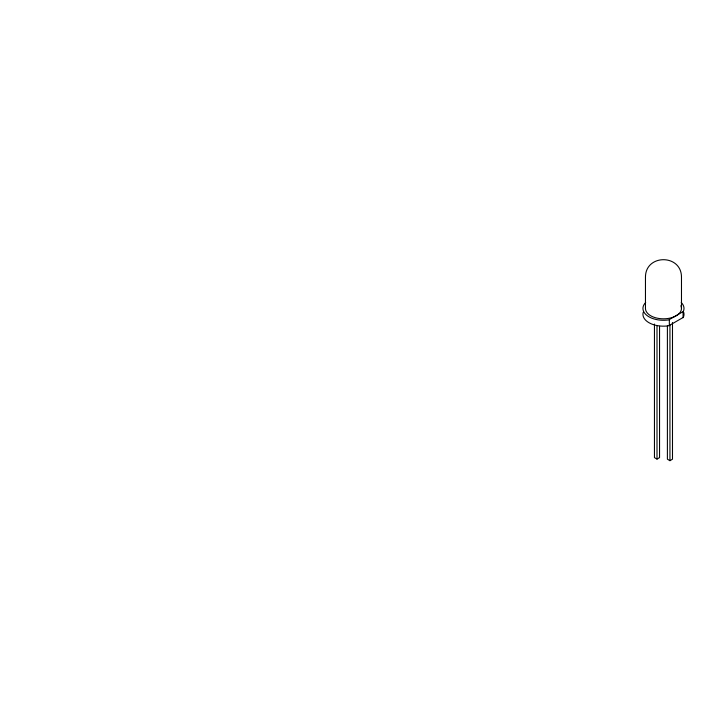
<?xml version="1.0" encoding="UTF-8"?>
<svg xmlns="http://www.w3.org/2000/svg" width="720" height="720" viewBox="0 0 720 720"><rect width="100%" height="100%" fill="white"/><g stroke="black" fill="none" stroke-linecap="round" stroke-linejoin="round"><path stroke-width="1.08" d="M645.687 302.508A20.529 11.853 0 0 0 647.181 315.648A20.529 11.853 0 0 0 668.781 319.878L683.298 311.499A20.529 11.853 0 0 0 681.246 302.508M643.257 312.255A20.529 11.853 0 0 0 668.781 325.764L683.298 317.376A20.529 11.853 0 0 0 683.685 312.255M654.453 324.045L654.453 457.614L657 459.09L659.547 457.614L659.547 326.295M667.395 325.89L667.395 459.207L669.942 460.674L672.489 459.207L672.489 322.524M683.073 311.814L683.073 317.7M681.48 308.43L681.48 277.263C681.597 253.854 645.345 253.854 645.462 277.263L645.462 308.43A18.009 10.395 0 0 0 665.82 318.735A18.009 10.395 0 0 0 680.868 305.739M669.942 325.116L669.942 460.674M669.339 319.743L669.339 325.629M657 325.521L657 459.09"/></g></svg>
